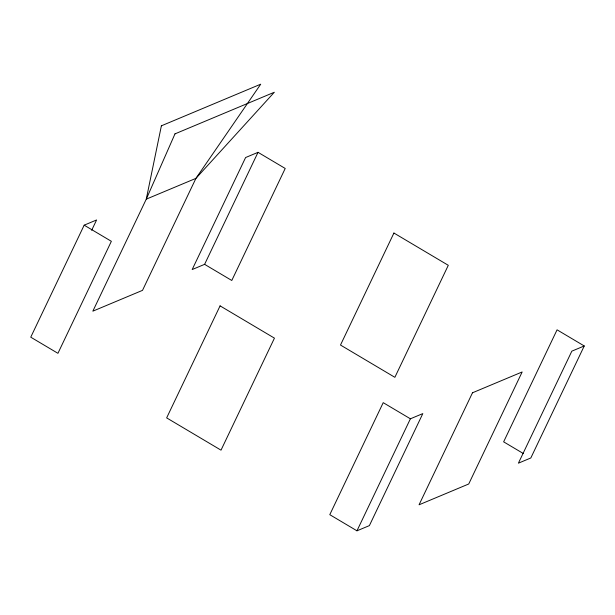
<?xml version="1.0" encoding="UTF-8"?>
<svg xmlns="http://www.w3.org/2000/svg" width="615" height="615" viewBox="0 0 615 615"><rect width="100%" height="100%" fill="white"/><g stroke="black" fill="none" stroke-linecap="round" stroke-linejoin="round"><path stroke-width="0.92" d="M84.178 225.167L30.75 337.181L57.933 353.318L111.361 241.303L84.178 225.167L96.593 219.962L91.666 230.302M204.603 264.342L258.031 152.328L285.214 168.464L231.786 280.478L204.603 264.342L192.18 269.547L245.608 157.532L258.031 152.328M356.969 530.814L410.397 418.8L422.82 413.595L369.392 525.61L356.969 530.814L329.786 514.678L383.214 402.664L410.397 418.8M584.25 345.961L530.822 457.975L518.407 463.172L571.835 351.157L584.25 345.961L557.067 329.825L503.639 441.839L523.411 453.57M161.384 125.814L146.27 199.152L92.842 311.167L142.511 290.357L195.939 178.342L260.722 84.186L161.384 125.814M174.975 133.878L146.27 199.152L195.931 178.365L274.313 92.258L174.975 133.878M220.078 305.87L166.65 417.885L221.016 450.157L274.444 338.142L220.078 305.87M393.923 233.031L340.495 345.046L394.868 377.318L448.297 265.303L393.923 233.031M472.489 392.785L419.061 504.8L468.73 483.99L522.158 371.967L472.489 392.785"/></g></svg>
